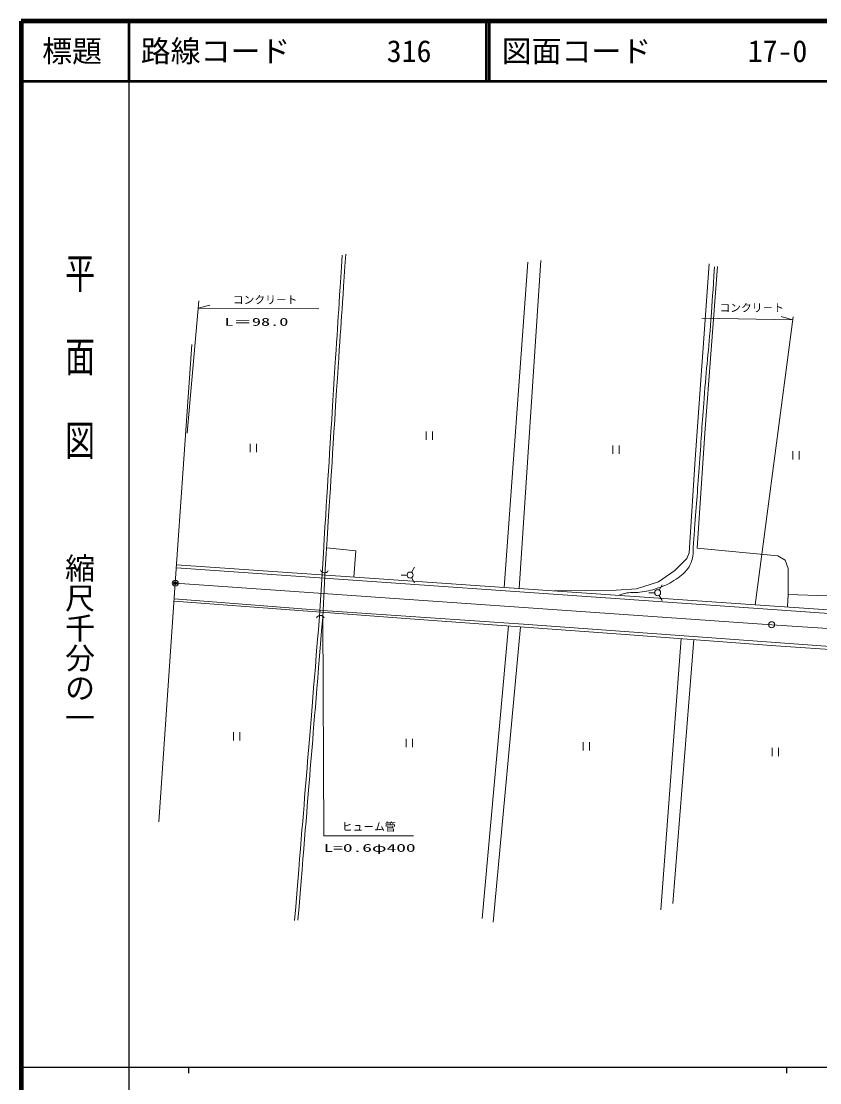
# Model space of a CAD drawing. Units: millimetres, scale not verified. Extents: x 40000 to 680000, y 20000 to 380000.
# Drawn here: x 40000 to 173578, y 202409 to 380000 of the extents above; entities that cross this region are included whole.
import ezdxf
from ezdxf.enums import TextEntityAlignment as Align

# ---------------------------------------------------------------- set-up
doc = ezdxf.new("R2010")
doc.units = ezdxf.units.MM
doc.header["$LTSCALE"] = 1000
doc.header["$PDMODE"] = 32
doc.header["$PDSIZE"] = 500
for name, color, linetype, lineweight in [('M-BGD-RSTR', 7, 'Continuous', 13), ('M-TTL', 2, 'Continuous', 140), ('M-TTL-BAND', 7, 'Continuous', 25), ('M-TTL-LINE', 7, 'Continuous', 50)]:
    doc.layers.add(name, color=color, linetype=linetype, lineweight=lineweight)
doc.layers.add('M-OTRS', color=6, linetype='Continuous')
doc.layers.add('M-TTL-TXT', color=7, linetype='Continuous')
doc.styles.add('@ＭＳ ゴシック', font='')
doc.styles.add('ＭＳ ゴシック', font='')
doc.styles.get('@ＭＳ ゴシック').set_extended_font_data('@MS Gothic')
doc.styles.get('ＭＳ ゴシック').set_extended_font_data('MS Gothic')

msp = doc.modelspace()

# ---------------------------------------------------------------- linework, layer by layer
at = {"layer": 'M-BGD-RSTR'}
for p, q in [((120794, 285275), (124716, 339667)), ((126921, 339982), (123277, 285104)), ((67755, 311083), (69712, 333211)), ((69603, 331974), (71537, 332483)), ((69603, 331974), (89800, 331892)), ((162750, 282388), (169101, 330541)), ((169037, 330058), (167114, 330607)), ((169037, 330058), (153846, 330302)), ((65775, 285991), (68554, 325894)), ((107750, 311343), (107750, 309943)), ((108800, 311343), (108800, 309943)), ((78312, 309287), (78312, 307887)), ((79362, 309287), (79362, 307887)), ((138964, 309007), (138964, 307607)), ((140014, 309007), (140014, 307607)), ((169056, 308072), (169056, 306672)), ((170106, 308072), (170106, 306672)), ((163246, 281768), (65954, 288560)), ((65988, 289046), (162750, 282388)), ((89888, 280474), (90373, 288390)), ((90852, 288328), (90432, 280292)), ((105301, 287779), (105801, 288645)), ((65775, 285991), (62996, 246087)), ((65775, 285991), (165533, 279044)), ((104551, 287346), (103551, 287346)), ((105301, 286913), (105801, 286047)), ((145962, 284388), (144962, 284388)), ((146712, 284821), (147212, 285687)), ((146712, 283955), (147212, 283089)), ((168299, 284096), (168196, 282010)), ((117100, 229888), (121522, 278826)), ((165533, 279044), (212400, 275780)), ((123534, 278681), (118931, 229277)), ((147007, 231337), (150391, 276713)), ((152521, 276554), (148990, 232405)), ((75508, 261065), (75508, 259665)), ((76558, 261065), (76558, 259665)), ((104386, 259944), (104386, 258544)), ((105436, 259944), (105436, 258544)), ((134011, 259383), (134011, 257983)), ((135061, 259383), (135061, 257983)), ((165598, 258448), (165598, 257048)), ((166648, 258448), (166648, 257048))]:
    msp.add_line(p, q, dxfattribs=at)
for points in [[(129175, 284698), (139515, 284822), (142901, 285015), (146578, 286225), (149335, 288111), (151319, 290095), (151706, 291062), (152722, 306737), (155092, 339440)], [(156495, 338956), (154367, 311091), (153061, 291836), (166558, 290579), (167767, 289853), (168299, 288450), (168299, 284096), (181313, 283661), (182667, 306301), (185183, 335666)], [(91060, 291882), (95969, 291417), (95617, 287007)], [(217613, 271097), (189303, 273932), (166218, 275530), (140280, 277469), (105063, 280017), (65563, 282955)], [(65591, 283350), (91246, 281360), (123992, 279115), (152429, 277074), (190595, 274285), (217630, 271397)], [(162750, 282388), (199459, 279839), (212624, 278988)], [(212503, 278691), (198044, 279273), (163246, 281768)], [(90432, 280292), (90630, 243747), (105630, 243747)]]:
    msp.add_lwpolyline(points, dxfattribs=at)
for centre in [(105051, 287346), (65775, 285991), (146462, 284388), (165533, 279044)]:
    msp.add_circle(centre, 500, dxfattribs=at)
for centre, radius, start, end in [((90737, 288382), 690, 194.33036, 334.24846), ((90050, 279886), 712, 26.93177, 154.57592)]:
    msp.add_arc(centre, radius, start, end, dxfattribs=at)
for points in [[(94295, 341013), (93524, 329643), (93524, 329643), (92754, 318273)], [(92240, 318320), (92964, 329596), (92964, 329596), (93688, 340873)], [(90373, 288390), (91307, 303355), (91307, 303355), (92240, 318320)], [(92754, 318273), (91803, 303301), (91803, 303301), (90852, 288328)], [(89888, 280474), (87808, 255014), (87808, 255014), (85727, 229554)], [(86287, 229614), (88359, 254953), (88359, 254953), (90432, 280292)]]:
    msp.add_open_spline(points, degree=3, dxfattribs=at)
msp.add_open_spline([(139965, 283956), (140399, 284133), (140557, 284171), (140946, 284275), (141907, 284532), (142497, 284357), (143483, 284492), (144636, 284651), (145288, 284768), (146394, 285133), (147527, 285507), (148172, 285758), (149166, 286419), (150194, 287103), (150828, 287489), (151558, 288485), (152063, 289175), (152165, 289694), (152337, 290532), (152461, 291136), (152386, 291493), (152427, 292109), (152505, 293263), (152560, 293908), (152645, 295062), (152963, 299362), (153152, 301769), (153460, 306069), (153763, 310294), (153893, 312664), (154221, 316887), (154620, 322018), (154982, 324881), (155363, 330014), (155620, 333484), (155698, 334594), (155961, 338902)], degree=3, knots=[0, 0, 0, 0, 1, 1, 1, 2, 2, 2, 3, 3, 3, 4, 4, 4, 5, 5, 5, 6, 6, 6, 7, 7, 7, 8, 8, 8, 9, 9, 9, 10, 10, 10, 11, 11, 11, 12, 12, 12, 12], dxfattribs=at)
at = {"layer": 'M-OTRS'}
msp.add_point((65775, 285991), dxfattribs=at)
at = {"layer": 'M-TTL'}
for p, q in [((40000, 380000), (40000, 20000)), ((680000, 380000), (40000, 380000))]:
    msp.add_line(p, q, dxfattribs=at)
at = {"layer": 'M-TTL-BAND'}
for p, q in [((58000, 370000), (58000, 20000)), ((40000, 205000), (579000, 205000)), ((68000, 205000), (68000, 204000)), ((168000, 205000), (168000, 204000))]:
    msp.add_line(p, q, dxfattribs=at)
at = {"layer": 'M-TTL-LINE'}
for p, q in [((58000, 380000), (58000, 370000)), ((117750, 380000), (117750, 370000)), ((118250, 380000), (118250, 370000)), ((40000, 370000), (680000, 370000))]:
    msp.add_line(p, q, dxfattribs=at)

# ---------------------------------------------------------------- texts
at = {"layer": 'M-BGD-RSTR', "style": 'ＭＳ ゴシック'}
for s, p in [('コンクリ－ト', (80800, 333392)), ('コンクリ－ト', (162202, 332056)), ('ヒュ－ム管', (98130, 245247))]:
    msp.add_text(s, height=1320, dxfattribs=at).set_placement(p, align=Align.MIDDLE_CENTER)
for s, width, p in [('L＝98.0', 1.7, (79338, 329706)), ('L=0.6φ400', 1.8, (98276, 241701))]:
    msp.add_text(s, height=1320, dxfattribs=dict(at, width=width)).set_placement(p, align=Align.MIDDLE_CENTER)
at = {"layer": 'M-TTL-BAND', "style": '@ＭＳ ゴシック', "width": 1.4}
msp.add_text('平  面  図', height=3666, rotation=270, dxfattribs=at).set_placement((49777, 306475), align=Align.MIDDLE_RIGHT)
at = {"layer": 'M-TTL-BAND', "style": '@ＭＳ ゴシック'}
msp.add_text('縮尺千分の一', height=3666, rotation=270, dxfattribs=at).set_placement((49777, 261030), align=Align.MIDDLE_RIGHT)
at = {"layer": 'M-TTL-TXT', "style": 'ＭＳ ゴシック'}
msp.add_text('標題', height=3666, dxfattribs=at).set_placement((48500, 375000), align=Align.MIDDLE_CENTER)
for s, p in [('路線コード', (60000, 375000)), ('316', (101142, 375000)), ('図面コード', (120380, 375000)), ('17-0', (161521, 375000))]:
    msp.add_text(s, height=3666, dxfattribs=at).set_placement(p, align=Align.MIDDLE_LEFT)

doc.saveas('drawing.dxf')
